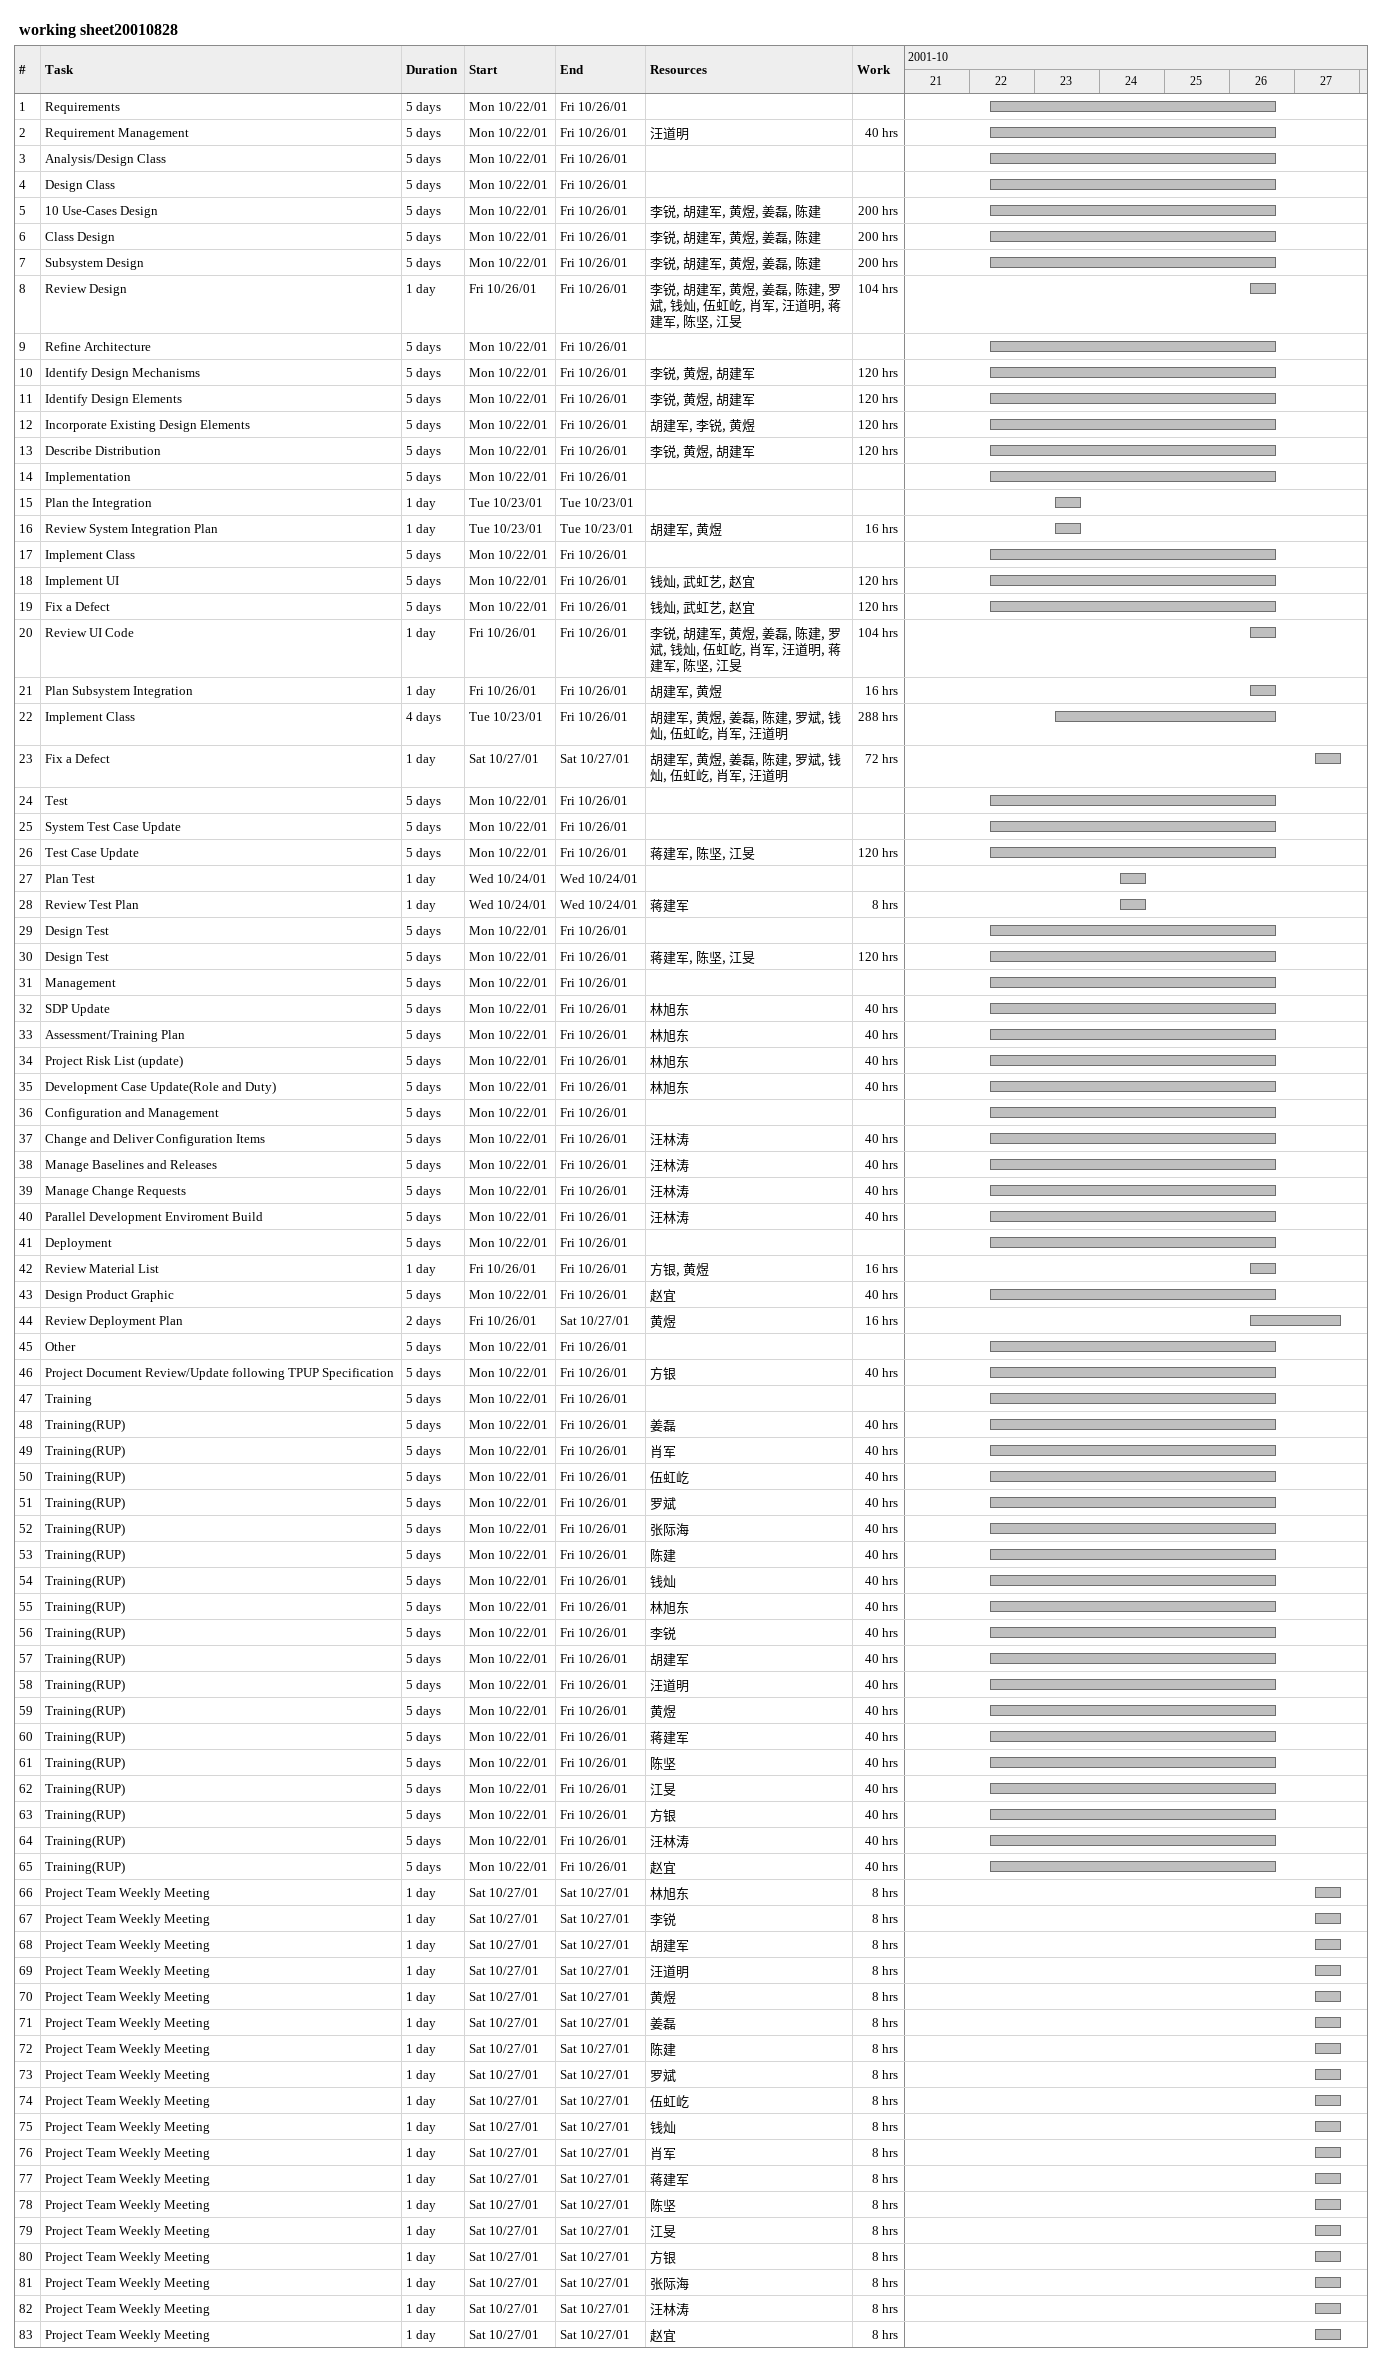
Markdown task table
working sheet20010828

| ID | Task | Duration | Start | Finish | Resources | Work (h) |
|---|---|---|---|---|---|---|
| 1 | Requirements | 5d | 2001-10-22 | 2001-10-26 |  |  |
| 2 | Requirement Management | 5d | 2001-10-22 | 2001-10-26 | 汪道明 | 40 |
| 3 | Analysis/Design Class | 5d | 2001-10-22 | 2001-10-26 |  |  |
| 4 | Design Class | 5d | 2001-10-22 | 2001-10-26 |  |  |
| 5 | 10 Use-Cases Design | 5d | 2001-10-22 | 2001-10-26 | 李锐, 胡建军, 黄煜, 姜磊, 陈建 | 200 |
| 6 | Class Design | 5d | 2001-10-22 | 2001-10-26 | 李锐, 胡建军, 黄煜, 姜磊, 陈建 | 200 |
| 7 | Subsystem Design | 5d | 2001-10-22 | 2001-10-26 | 李锐, 胡建军, 黄煜, 姜磊, 陈建 | 200 |
| 8 | Review Design | 1d | 2001-10-26 | 2001-10-26 | 李锐, 胡建军, 黄煜, 姜磊, 陈建, 罗斌, 钱灿, 伍虹屹, 肖军, 汪道明, 蒋建军, 陈坚, 江旻 | 104 |
| 9 | Refine Architecture | 5d | 2001-10-22 | 2001-10-26 |  |  |
| 10 | Identify Design Mechanisms | 5d | 2001-10-22 | 2001-10-26 | 李锐, 黄煜, 胡建军 | 120 |
| 11 | Identify Design Elements | 5d | 2001-10-22 | 2001-10-26 | 李锐, 黄煜, 胡建军 | 120 |
| 12 | Incorporate Existing Design Elements | 5d | 2001-10-22 | 2001-10-26 | 胡建军, 李锐, 黄煜 | 120 |
| 13 | Describe Distribution | 5d | 2001-10-22 | 2001-10-26 | 李锐, 黄煜, 胡建军 | 120 |
| 14 | Implementation | 5d | 2001-10-22 | 2001-10-26 |  |  |
| 15 | Plan the Integration | 1d | 2001-10-23 | 2001-10-23 |  |  |
| 16 | Review System Integration Plan | 1d | 2001-10-23 | 2001-10-23 | 胡建军, 黄煜 | 16 |
| 17 | Implement Class | 5d | 2001-10-22 | 2001-10-26 |  |  |
| 18 | Implement UI | 5d | 2001-10-22 | 2001-10-26 | 钱灿, 武虹艺, 赵宜 | 120 |
| 19 | Fix a Defect | 5d | 2001-10-22 | 2001-10-26 | 钱灿, 武虹艺, 赵宜 | 120 |
| 20 | Review UI Code | 1d | 2001-10-26 | 2001-10-26 | 李锐, 胡建军, 黄煜, 姜磊, 陈建, 罗斌, 钱灿, 伍虹屹, 肖军, 汪道明, 蒋建军, 陈坚, 江旻 | 104 |
| 21 | Plan Subsystem Integration | 1d | 2001-10-26 | 2001-10-26 | 胡建军, 黄煜 | 16 |
| 22 | Implement Class | 4d | 2001-10-23 | 2001-10-26 | 胡建军, 黄煜, 姜磊, 陈建, 罗斌, 钱灿, 伍虹屹, 肖军, 汪道明 | 288 |
| 23 | Fix a Defect | 1d | 2001-10-27 | 2001-10-27 | 胡建军, 黄煜, 姜磊, 陈建, 罗斌, 钱灿, 伍虹屹, 肖军, 汪道明 | 72 |
| 24 | Test | 5d | 2001-10-22 | 2001-10-26 |  |  |
| 25 | System Test Case Update | 5d | 2001-10-22 | 2001-10-26 |  |  |
| 26 | Test Case Update | 5d | 2001-10-22 | 2001-10-26 | 蒋建军, 陈坚, 江旻 | 120 |
| 27 | Plan Test | 1d | 2001-10-24 | 2001-10-24 |  |  |
| 28 | Review Test Plan | 1d | 2001-10-24 | 2001-10-24 | 蒋建军 | 8 |
| 29 | Design Test | 5d | 2001-10-22 | 2001-10-26 |  |  |
| 30 | Design Test | 5d | 2001-10-22 | 2001-10-26 | 蒋建军, 陈坚, 江旻 | 120 |
| 31 | Management | 5d | 2001-10-22 | 2001-10-26 |  |  |
| 32 | SDP Update | 5d | 2001-10-22 | 2001-10-26 | 林旭东 | 40 |
| 33 | Assessment/Training Plan | 5d | 2001-10-22 | 2001-10-26 | 林旭东 | 40 |
| 34 | Project Risk List (update) | 5d | 2001-10-22 | 2001-10-26 | 林旭东 | 40 |
| 35 | Development Case Update(Role and Duty) | 5d | 2001-10-22 | 2001-10-26 | 林旭东 | 40 |
| 36 | Configuration and Management | 5d | 2001-10-22 | 2001-10-26 |  |  |
| 37 | Change and Deliver Configuration Items | 5d | 2001-10-22 | 2001-10-26 | 汪林涛 | 40 |
| 38 | Manage Baselines and Releases | 5d | 2001-10-22 | 2001-10-26 | 汪林涛 | 40 |
| 39 | Manage Change Requests | 5d | 2001-10-22 | 2001-10-26 | 汪林涛 | 40 |
| 40 | Parallel Development Enviroment Build | 5d | 2001-10-22 | 2001-10-26 | 汪林涛 | 40 |
| 41 | Deployment | 5d | 2001-10-22 | 2001-10-26 |  |  |
| 42 | Review Material List | 1d | 2001-10-26 | 2001-10-26 | 方银, 黄煜 | 16 |
| 43 | Design Product Graphic | 5d | 2001-10-22 | 2001-10-26 | 赵宜 | 40 |
| 44 | Review Deployment Plan | 2d | 2001-10-26 | 2001-10-27 | 黄煜 | 16 |
| 45 | Other | 5d | 2001-10-22 | 2001-10-26 |  |  |
| 46 | Project Document Review/Update following TPUP Specification | 5d | 2001-10-22 | 2001-10-26 | 方银 | 40 |
| 47 | Training | 5d | 2001-10-22 | 2001-10-26 |  |  |
| 48 | Training(RUP) | 5d | 2001-10-22 | 2001-10-26 | 姜磊 | 40 |
| 49 | Training(RUP) | 5d | 2001-10-22 | 2001-10-26 | 肖军 | 40 |
| 50 | Training(RUP) | 5d | 2001-10-22 | 2001-10-26 | 伍虹屹 | 40 |
| 51 | Training(RUP) | 5d | 2001-10-22 | 2001-10-26 | 罗斌 | 40 |
| 52 | Training(RUP) | 5d | 2001-10-22 | 2001-10-26 | 张际海 | 40 |
| 53 | Training(RUP) | 5d | 2001-10-22 | 2001-10-26 | 陈建 | 40 |
| 54 | Training(RUP) | 5d | 2001-10-22 | 2001-10-26 | 钱灿 | 40 |
| 55 | Training(RUP) | 5d | 2001-10-22 | 2001-10-26 | 林旭东 | 40 |
| 56 | Training(RUP) | 5d | 2001-10-22 | 2001-10-26 | 李锐 | 40 |
| 57 | Training(RUP) | 5d | 2001-10-22 | 2001-10-26 | 胡建军 | 40 |
| 58 | Training(RUP) | 5d | 2001-10-22 | 2001-10-26 | 汪道明 | 40 |
| 59 | Training(RUP) | 5d | 2001-10-22 | 2001-10-26 | 黄煜 | 40 |
| 60 | Training(RUP) | 5d | 2001-10-22 | 2001-10-26 | 蒋建军 | 40 |
| 61 | Training(RUP) | 5d | 2001-10-22 | 2001-10-26 | 陈坚 | 40 |
| 62 | Training(RUP) | 5d | 2001-10-22 | 2001-10-26 | 江旻 | 40 |
| 63 | Training(RUP) | 5d | 2001-10-22 | 2001-10-26 | 方银 | 40 |
| 64 | Training(RUP) | 5d | 2001-10-22 | 2001-10-26 | 汪林涛 | 40 |
| 65 | Training(RUP) | 5d | 2001-10-22 | 2001-10-26 | 赵宜 | 40 |
| 66 | Project Team Weekly Meeting | 1d | 2001-10-27 | 2001-10-27 | 林旭东 | 8 |
| 67 | Project Team Weekly Meeting | 1d | 2001-10-27 | 2001-10-27 | 李锐 | 8 |
| 68 | Project Team Weekly Meeting | 1d | 2001-10-27 | 2001-10-27 | 胡建军 | 8 |
| 69 | Project Team Weekly Meeting | 1d | 2001-10-27 | 2001-10-27 | 汪道明 | 8 |
| 70 | Project Team Weekly Meeting | 1d | 2001-10-27 | 2001-10-27 | 黄煜 | 8 |
| 71 | Project Team Weekly Meeting | 1d | 2001-10-27 | 2001-10-27 | 姜磊 | 8 |
| 72 | Project Team Weekly Meeting | 1d | 2001-10-27 | 2001-10-27 | 陈建 | 8 |
| 73 | Project Team Weekly Meeting | 1d | 2001-10-27 | 2001-10-27 | 罗斌 | 8 |
| 74 | Project Team Weekly Meeting | 1d | 2001-10-27 | 2001-10-27 | 伍虹屹 | 8 |
| 75 | Project Team Weekly Meeting | 1d | 2001-10-27 | 2001-10-27 | 钱灿 | 8 |
| 76 | Project Team Weekly Meeting | 1d | 2001-10-27 | 2001-10-27 | 肖军 | 8 |
| 77 | Project Team Weekly Meeting | 1d | 2001-10-27 | 2001-10-27 | 蒋建军 | 8 |
| 78 | Project Team Weekly Meeting | 1d | 2001-10-27 | 2001-10-27 | 陈坚 | 8 |
| 79 | Project Team Weekly Meeting | 1d | 2001-10-27 | 2001-10-27 | 江旻 | 8 |
| 80 | Project Team Weekly Meeting | 1d | 2001-10-27 | 2001-10-27 | 方银 | 8 |
| 81 | Project Team Weekly Meeting | 1d | 2001-10-27 | 2001-10-27 | 张际海 | 8 |
| 82 | Project Team Weekly Meeting | 1d | 2001-10-27 | 2001-10-27 | 汪林涛 | 8 |
| 83 | Project Team Weekly Meeting | 1d | 2001-10-27 | 2001-10-27 | 赵宜 | 8 |
